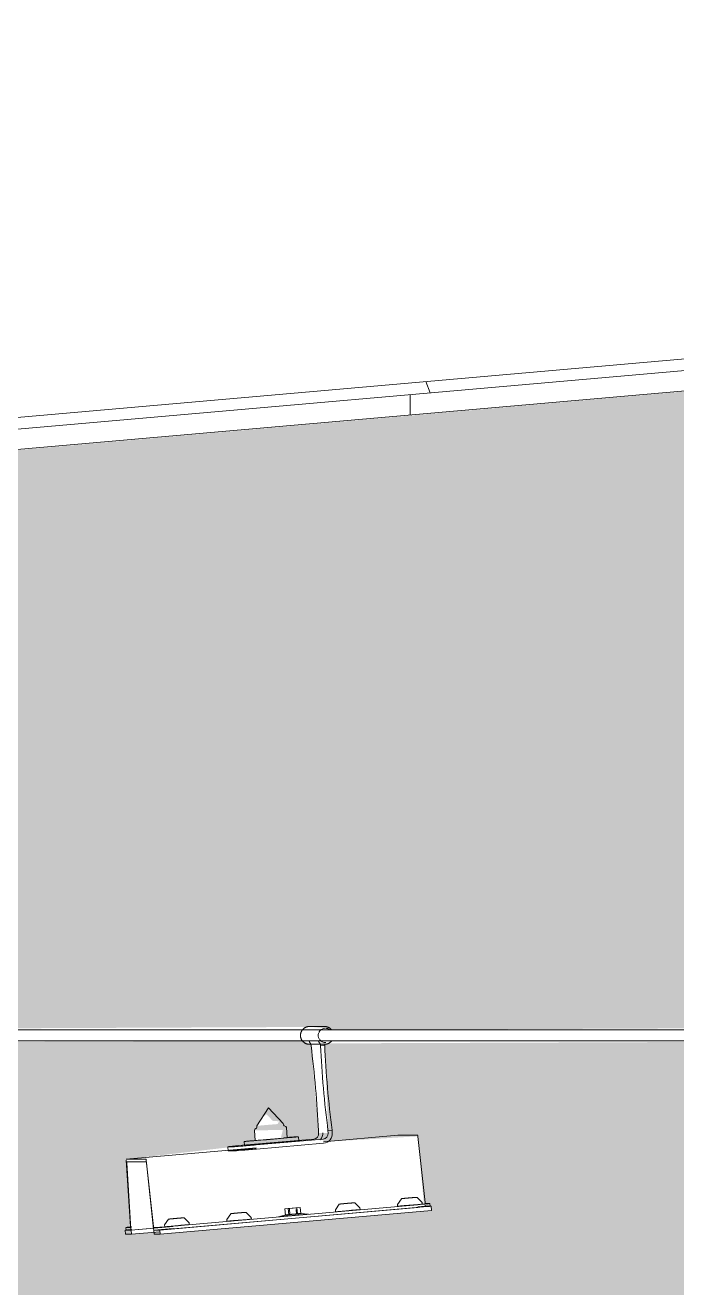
# Model space of a CAD drawing. Header units: millimetres. Extents: x 4237772 to 4686020, y -673 to 29459.
# Drawn here: x 4473885 to 4474361, y 16812 to 17734 of the extents above; entities that cross this region are included whole.
import ezdxf

# ---------------------------------------------------------------- set-up
doc = ezdxf.new("R2010")
doc.units = ezdxf.units.MM
for name, color, linetype, lineweight in [('A-ROOF', 132, 'Continuous', 5), ('A-ROOF-PATT', 132, 'Continuous', 5), ('Q-SPCQ', 91, 'Continuous', 5)]:
    doc.layers.add(name, color=color, linetype=linetype, lineweight=lineweight)

# ---------------------------------------------------------------- blocks, each defined once
blk = doc.blocks.new('Static Line_Sayfa_Metal Deck_Pan Mount - Up to 15 _ pitch - Max 2 Users-1845874-SECTION - GRIDS B1-B2')
at = {"layer": 'Q-SPCQ'}
for p, q in [((4448475.96, 17002.38), (4448464.89, 17002.38)), ((4450997.18, 16999.88), (4442911.68, 16999.88)), ((4442911.68, 16991.88), (4450997.18, 16991.88)), ((4448465.99, 16989.44), (4448464.64, 16991.39)), ((4448464.89, 16989.38), (4448475.96, 16989.38)), ((4448466.1, 16988.28), (4448465.99, 16989.44)), ((4448465.99, 16989.44), (4448472.98, 16989.44)), ((4448471.62, 16991.39), (4448472.98, 16989.44)), ((4448472.98, 16989.44), (4448473.08, 16988.28)), ((4448473.08, 16988.28), (4448476.05, 16988.54)), ((4448476.05, 16988.54), (4448475.95, 16989.7)), ((4448426.44, 16929.87), (4448435.03, 16943.08)), ((4448445.77, 16931.55), (4448435.03, 16943.08)), ((4448426.53, 16928.84), (4448426.18, 16928.1)), ((4448426.44, 16929.87), (4448426.53, 16928.84)), ((4448445.86, 16930.53), (4448445.77, 16931.55)), ((4448445.86, 16930.53), (4448446.33, 16929.85)), ((4448447.61, 16929.26), (4448446.33, 16929.85)), ((4448448.08, 16928.58), (4448447.61, 16929.26)), ((4448448.73, 16921.19), (4448448.08, 16928.58)), ((4448418.91, 16915.87), (4448468.03, 16920.19)), ((4448424.67, 16926.54), (4448425.02, 16927.29)), ((4448424.67, 16926.54), (4448425.32, 16919.15)), ((4448426.18, 16928.1), (4448425.02, 16927.29)), ((4448475.01, 16920.19), (4448425.89, 16915.87)), ((4448457.08, 16918.9), (4448456.82, 16921.89)), ((4448471.65, 16924.52), (4448471.48, 16926.51)), ((4448529.55, 16922.91), (4448475.19, 16918.13)), ((4448481.44, 16926.77), (4448478.46, 16926.51)), ((4448478.46, 16926.51), (4448478.63, 16924.52)), ((4448481.61, 16924.78), (4448481.44, 16926.77)), ((4448529.55, 16922.91), (4448544.02, 16922.91)), ((4448544.17, 16922.16), (4448549.47, 16873.84)), ((4448426.07, 16913.82), (4448331.07, 16905.47)), ((4448405.27, 16914.57), (4448405.53, 16911.58)), ((4448405.33, 16914.56), (4448409.69, 16914.56)), ((4448405.59, 16911.58), (4448409.95, 16911.58)), ((4448417.22, 16918.44), (4448417.48, 16915.45)), ((4448426.1, 16913.49), (4448419.17, 16912.88)), ((4448426.15, 16912.88), (4448475.27, 16917.2)), ((4448331.05, 16904.73), (4448334.17, 16856.41)), ((4448345.54, 16905.47), (4448331.07, 16905.47)), ((4448334.48, 16854.42), (4448331.36, 16902.73)), ((4448331.38, 16903.48), (4448345.58, 16903.48)), ((4448350.99, 16856.41), (4448345.69, 16904.73)), ((4448345.73, 16902.73), (4448351.03, 16854.42)), ((4448547.28, 16872.63), (4448547.17, 16873.95)), ((4448549.62, 16873.1), (4448552.91, 16873.1)), ((4448553.12, 16871.1), (4448552.94, 16873.09)), ((4448553.95, 16871.1), (4448355.47, 16853.67)), ((4448554.21, 16868.12), (4448355.73, 16850.68)), ((4448543.85, 16872.22), (4448365.22, 16856.54)), ((4448544.03, 16870.23), (4448365.4, 16854.54)), ((4448447.69, 16864.78), (4448442.28, 16863.43)), ((4448449.4, 16869.53), (4448446.94, 16869.28)), ((4448446.94, 16869.28), (4448450.24, 16869.53)), ((4448446.94, 16869.28), (4448447.34, 16864.68)), ((4448450.71, 16864.12), (4448447.41, 16863.87)), ((4448447.41, 16863.87), (4448449.87, 16864.12)), ((4448454.98, 16870.02), (4448449.4, 16869.53)), ((4448449.4, 16869.53), (4448449.8, 16864.96)), ((4448449.87, 16864.12), (4448455.45, 16864.61)), ((4448450.24, 16869.53), (4448455.82, 16870.02)), ((4448450.24, 16869.53), (4448450.64, 16864.96)), ((4448456.29, 16864.61), (4448450.71, 16864.12)), ((4448458.17, 16870.27), (4448454.98, 16870.02)), ((4448455.1, 16868.62), (4448455.37, 16865.48)), ((4448455.45, 16864.61), (4448458.64, 16864.86)), ((4448455.82, 16870.02), (4448458.17, 16870.27)), ((4448455.82, 16870.02), (4448456.22, 16865.48)), ((4448458.64, 16864.86), (4448456.29, 16864.61)), ((4448458.56, 16865.73), (4448458.17, 16870.27)), ((4448464.18, 16865.34), (4448458.47, 16865.74)), ((4448483.85, 16868.4), (4448483.96, 16867.09)), ((4448501.89, 16868.65), (4448501.78, 16869.96)), ((4448529.24, 16872.38), (4448529.35, 16871.07)), ((4448544, 16870.61), (4448549.59, 16871.1)), ((4448549.59, 16871.1), (4448553.95, 16871.1)), ((4448553.08, 16871.1), (4448549.66, 16871.1)), ((4448553.95, 16871.1), (4448554.21, 16868.12)), ((4448330.83, 16855.67), (4448331, 16853.68)), ((4448334.15, 16855.67), (4448330.86, 16855.67)), ((4448334.46, 16853.67), (4448365.24, 16856.38)), ((4448334.53, 16853.67), (4448365.24, 16856.37)), ((4448351.11, 16853.67), (4448365.36, 16854.92)), ((4448354.43, 16855.67), (4448351.14, 16855.67)), ((4448359.06, 16857.44), (4448359.18, 16856.13)), ((4448377.11, 16857.69), (4448377, 16859)), ((4448404.45, 16861.42), (4448404.57, 16860.11)), ((4448422.5, 16861.68), (4448422.39, 16862.99)), ((4448334.5, 16854.05), (4448330.17, 16853.67)), ((4448334.53, 16853.67), (4448330.17, 16853.67)), ((4448330.17, 16853.67), (4448330.43, 16850.68)), ((4448334.76, 16851.06), (4448330.43, 16850.68)), ((4448330.43, 16850.68), (4448334.79, 16850.68)), ((4448331.04, 16853.67), (4448334.46, 16853.67)), ((4448334.79, 16850.68), (4448334.53, 16853.67)), ((4448355.58, 16852.51), (4448334.79, 16850.68)), ((4448351.11, 16853.67), (4448351.37, 16850.68)), ((4448355.47, 16853.67), (4448351.11, 16853.67)), ((4448351.18, 16853.67), (4448354.6, 16853.67)), ((4448355.7, 16851.06), (4448351.37, 16850.68)), ((4448351.37, 16850.68), (4448355.73, 16850.68)), ((4448355.73, 16850.68), (4448355.47, 16853.67))]:
    blk.add_line(p, q, dxfattribs=at)
at = {"layer": 'Q-SPCQ', "flags": 128}
for points in [[(4448464.32, 17002.35), (4448464.06, 17002.32), (4448463.8, 17002.29), (4448463.54, 17002.24), (4448463.29, 17002.18), (4448463.04, 17002.11), (4448462.79, 17002.03), (4448462.54, 17001.94), (4448462.3, 17001.84), (4448462.06, 17001.73), (4448461.83, 17001.61), (4448461.6, 17001.49), (4448461.38, 17001.35), (4448461.16, 17001.21), (4448460.95, 17001.05), (4448460.74, 17000.89), (4448460.55, 17000.72), (4448460.36, 17000.54), (4448460.17, 17000.36), (4448460, 17000.17), (4448459.83, 16999.97), (4448459.67, 16999.76), (4448459.52, 16999.55), (4448459.38, 16999.34), (4448459.24, 16999.11), (4448459.12, 16998.89), (4448459, 16998.65), (4448458.9, 16998.42), (4448458.8, 16998.18), (4448458.71, 16997.93), (4448458.63, 16997.69), (4448458.57, 16997.44), (4448458.51, 16997.18), (4448458.46, 16996.93), (4448458.43, 16996.67), (4448458.4, 16996.42), (4448458.38, 16996.16), (4448458.38, 16995.9), (4448458.38, 16995.64), (4448458.4, 16995.38), (4448458.42, 16995.13), (4448458.46, 16994.87), (4448458.5, 16994.62), (4448458.56, 16994.36), (4448458.62, 16994.11), (4448458.7, 16993.87), (4448458.78, 16993.62), (4448458.88, 16993.38), (4448458.98, 16993.14), (4448459.1, 16992.91), (4448459.22, 16992.68), (4448459.35, 16992.46), (4448459.49, 16992.24), (4448459.64, 16992.03), (4448459.8, 16991.82), (4448459.97, 16991.62), (4448460.14, 16991.43), (4448460.32, 16991.24), (4448460.51, 16991.07), (4448460.71, 16990.89), (4448460.91, 16990.73), (4448461.12, 16990.58), (4448461.34, 16990.43), (4448461.56, 16990.29), (4448461.79, 16990.16), (4448462.02, 16990.04), (4448462.26, 16989.93), (4448462.5, 16989.83), (4448462.74, 16989.74), (4448462.99, 16989.66), (4448463.24, 16989.59), (4448463.5, 16989.53), (4448463.75, 16989.48), (4448464.01, 16989.44), (4448464.27, 16989.41), (4448464.54, 16989.39), (4448464.8, 16989.38), (4448464.89, 16989.38)], [(4448464.63, 17002.37), (4448464.37, 17002.36), (4448464.32, 17002.35)], [(4448481.05, 16999.93), (4448480.88, 17000.13), (4448480.71, 17000.33), (4448480.53, 17000.51), (4448480.34, 17000.69), (4448480.14, 17000.86), (4448479.94, 17001.02), (4448479.73, 17001.18), (4448479.51, 17001.33), (4448479.29, 17001.46), (4448479.06, 17001.59), (4448478.83, 17001.71), (4448478.59, 17001.82), (4448478.35, 17001.92), (4448478.11, 17002.01), (4448477.86, 17002.1), (4448477.61, 17002.17), (4448477.35, 17002.23), (4448477.09, 17002.28), (4448476.84, 17002.32), (4448476.58, 17002.35), (4448476.31, 17002.37), (4448476.05, 17002.38), (4448475.96, 17002.38)], [(4448475.96, 16989.38), (4448476.22, 16989.38), (4448476.48, 16989.4), (4448476.53, 16989.4)], [(4448476.53, 16989.4), (4448476.79, 16989.43), (4448477.05, 16989.47), (4448477.31, 16989.52), (4448477.56, 16989.58), (4448477.81, 16989.65), (4448478.06, 16989.73), (4448478.31, 16989.82), (4448478.55, 16989.92), (4448478.79, 16990.02), (4448479.02, 16990.14), (4448479.25, 16990.27), (4448479.47, 16990.41), (4448479.69, 16990.55), (4448479.9, 16990.7), (4448480.1, 16990.87), (4448480.3, 16991.04), (4448480.49, 16991.21), (4448480.68, 16991.4), (4448480.85, 16991.59), (4448481.02, 16991.79), (4448481.18, 16991.99)], [(4448483.85, 16868.4), (4448486.75, 16872.6), (4448487.13, 16872.69), (4448487.27, 16872.71), (4448487.37, 16872.73), (4448487.44, 16872.74), (4448487.51, 16872.74), (4448487.58, 16872.75), (4448487.65, 16872.76), (4448487.73, 16872.77), (4448487.81, 16872.78), (4448487.9, 16872.79), (4448487.99, 16872.8), (4448488.09, 16872.81), (4448488.2, 16872.82), (4448488.31, 16872.83), (4448488.43, 16872.84), (4448488.56, 16872.85), (4448488.69, 16872.87), (4448488.82, 16872.88), (4448488.97, 16872.89), (4448489.11, 16872.91), (4448489.27, 16872.92), (4448489.43, 16872.94), (4448489.59, 16872.95), (4448489.75, 16872.97), (4448489.93, 16872.98), (4448490.1, 16873), (4448490.28, 16873.01), (4448490.46, 16873.03), (4448490.65, 16873.05), (4448490.84, 16873.06), (4448491.03, 16873.08), (4448491.22, 16873.1), (4448491.41, 16873.12), (4448491.61, 16873.13), (4448491.81, 16873.15), (4448492.01, 16873.17), (4448492.21, 16873.19), (4448492.41, 16873.2), (4448492.61, 16873.22), (4448492.81, 16873.24), (4448493.01, 16873.25), (4448493.2, 16873.27), (4448493.4, 16873.29), (4448493.6, 16873.31), (4448493.79, 16873.32), (4448493.98, 16873.34), (4448494.17, 16873.35), (4448494.36, 16873.37), (4448494.54, 16873.39), (4448494.73, 16873.4), (4448494.9, 16873.42), (4448495.08, 16873.43), (4448495.25, 16873.44), (4448495.41, 16873.46), (4448495.57, 16873.47), (4448495.73, 16873.48), (4448495.88, 16873.5), (4448496.02, 16873.51), (4448496.16, 16873.52), (4448496.3, 16873.53), (4448496.43, 16873.54), (4448496.55, 16873.55), (4448496.66, 16873.56), (4448496.77, 16873.56), (4448496.88, 16873.57), (4448496.98, 16873.58), (4448497.07, 16873.59), (4448497.15, 16873.59), (4448497.23, 16873.6), (4448497.31, 16873.6), (4448497.38, 16873.61), (4448497.45, 16873.61), (4448497.52, 16873.61), (4448497.6, 16873.62), (4448497.71, 16873.62), (4448497.77, 16873.62)], [(4448501.78, 16869.96), (4448498.19, 16873.6), (4448497.8, 16873.62), (4448497.77, 16873.62)], [(4448529.24, 16872.38), (4448532.15, 16876.59), (4448532.52, 16876.68), (4448532.67, 16876.7), (4448532.76, 16876.71), (4448532.83, 16876.72), (4448532.9, 16876.73), (4448532.97, 16876.74), (4448533.04, 16876.75), (4448533.12, 16876.76), (4448533.2, 16876.76), (4448533.29, 16876.77), (4448533.38, 16876.78), (4448533.48, 16876.79), (4448533.59, 16876.8), (4448533.7, 16876.82), (4448533.82, 16876.83), (4448533.95, 16876.84), (4448534.08, 16876.85), (4448534.22, 16876.87), (4448534.36, 16876.88), (4448534.51, 16876.89), (4448534.66, 16876.91), (4448534.82, 16876.92), (4448534.98, 16876.94), (4448535.15, 16876.95), (4448535.32, 16876.97), (4448535.49, 16876.98), (4448535.67, 16877), (4448535.85, 16877.02), (4448536.04, 16877.03), (4448536.23, 16877.05), (4448536.42, 16877.07), (4448536.61, 16877.08), (4448536.81, 16877.1), (4448537, 16877.12), (4448537.2, 16877.14), (4448537.4, 16877.15), (4448537.6, 16877.17), (4448537.8, 16877.19), (4448538, 16877.21), (4448538.2, 16877.22), (4448538.4, 16877.24), (4448538.6, 16877.26), (4448538.79, 16877.28), (4448538.99, 16877.29), (4448539.18, 16877.31), (4448539.38, 16877.32), (4448539.57, 16877.34), (4448539.75, 16877.36), (4448539.94, 16877.37), (4448540.12, 16877.39), (4448540.29, 16877.4), (4448540.47, 16877.42), (4448540.64, 16877.43), (4448540.8, 16877.44), (4448540.96, 16877.46), (4448541.12, 16877.47), (4448541.27, 16877.48), (4448541.41, 16877.49), (4448541.55, 16877.5), (4448541.69, 16877.51), (4448541.82, 16877.52), (4448541.94, 16877.53), (4448542.06, 16877.54), (4448542.17, 16877.55), (4448542.27, 16877.56), (4448542.37, 16877.57), (4448542.46, 16877.57), (4448542.55, 16877.58), (4448542.63, 16877.58), (4448542.7, 16877.59), (4448542.77, 16877.59), (4448542.84, 16877.6), (4448542.91, 16877.6), (4448542.99, 16877.6), (4448543.1, 16877.61), (4448543.16, 16877.61)], [(4448547.17, 16873.95), (4448543.58, 16877.59), (4448543.19, 16877.61), (4448543.16, 16877.61)], [(4448404.45, 16861.42), (4448407.36, 16865.63), (4448407.74, 16865.72), (4448407.88, 16865.74), (4448407.97, 16865.75), (4448408.05, 16865.76), (4448408.12, 16865.77), (4448408.19, 16865.78), (4448408.26, 16865.79), (4448408.34, 16865.8), (4448408.42, 16865.81), (4448408.51, 16865.82), (4448408.6, 16865.82), (4448408.7, 16865.83), (4448408.81, 16865.85), (4448408.92, 16865.86), (4448409.04, 16865.87), (4448409.17, 16865.88), (4448409.3, 16865.89), (4448409.43, 16865.91), (4448409.58, 16865.92), (4448409.72, 16865.93), (4448409.88, 16865.95), (4448410.03, 16865.96), (4448410.2, 16865.98), (4448410.36, 16865.99), (4448410.53, 16866.01), (4448410.71, 16866.02), (4448410.89, 16866.04), (4448411.07, 16866.06), (4448411.26, 16866.07), (4448411.44, 16866.09), (4448411.63, 16866.11), (4448411.83, 16866.13), (4448412.02, 16866.14), (4448412.22, 16866.16), (4448412.42, 16866.18), (4448412.62, 16866.2), (4448412.82, 16866.21), (4448413.02, 16866.23), (4448413.22, 16866.25), (4448413.42, 16866.27), (4448413.61, 16866.28), (4448413.81, 16866.3), (4448414.01, 16866.32), (4448414.21, 16866.33), (4448414.4, 16866.35), (4448414.59, 16866.37), (4448414.78, 16866.38), (4448414.97, 16866.4), (4448415.15, 16866.41), (4448415.33, 16866.43), (4448415.51, 16866.44), (4448415.68, 16866.46), (4448415.85, 16866.47), (4448416.02, 16866.48), (4448416.18, 16866.5), (4448416.34, 16866.51), (4448416.49, 16866.52), (4448416.63, 16866.53), (4448416.77, 16866.55), (4448416.91, 16866.56), (4448417.03, 16866.57), (4448417.16, 16866.58), (4448417.27, 16866.58), (4448417.38, 16866.59), (4448417.49, 16866.6), (4448417.59, 16866.61), (4448417.68, 16866.61), (4448417.76, 16866.62), (4448417.84, 16866.62), (4448417.92, 16866.63), (4448417.99, 16866.63), (4448418.06, 16866.64), (4448418.13, 16866.64), (4448418.21, 16866.64), (4448418.32, 16866.65), (4448418.38, 16866.65)], [(4448422.39, 16862.99), (4448418.79, 16866.63), (4448418.41, 16866.65), (4448418.38, 16866.65)], [(4448359.06, 16857.44), (4448361.97, 16861.64), (4448362.35, 16861.73), (4448362.49, 16861.76), (4448362.58, 16861.77), (4448362.66, 16861.78), (4448362.73, 16861.79), (4448362.79, 16861.79), (4448362.87, 16861.8), (4448362.94, 16861.81), (4448363.03, 16861.82), (4448363.12, 16861.83), (4448363.21, 16861.84), (4448363.31, 16861.85), (4448363.42, 16861.86), (4448363.53, 16861.87), (4448363.65, 16861.88), (4448363.77, 16861.89), (4448363.9, 16861.91), (4448364.04, 16861.92), (4448364.18, 16861.93), (4448364.33, 16861.95), (4448364.48, 16861.96), (4448364.64, 16861.98), (4448364.8, 16861.99), (4448364.97, 16862.01), (4448365.14, 16862.02), (4448365.32, 16862.04), (4448365.5, 16862.05), (4448365.68, 16862.07), (4448365.86, 16862.09), (4448366.05, 16862.1), (4448366.24, 16862.12), (4448366.44, 16862.14), (4448366.63, 16862.16), (4448366.83, 16862.17), (4448367.03, 16862.19), (4448367.22, 16862.21), (4448367.42, 16862.23), (4448367.62, 16862.24), (4448367.82, 16862.26), (4448368.02, 16862.28), (4448368.22, 16862.3), (4448368.42, 16862.31), (4448368.62, 16862.33), (4448368.81, 16862.35), (4448369.01, 16862.36), (4448369.2, 16862.38), (4448369.39, 16862.4), (4448369.58, 16862.41), (4448369.76, 16862.43), (4448369.94, 16862.44), (4448370.12, 16862.46), (4448370.29, 16862.47), (4448370.46, 16862.48), (4448370.63, 16862.5), (4448370.79, 16862.51), (4448370.94, 16862.52), (4448371.09, 16862.54), (4448371.24, 16862.55), (4448371.38, 16862.56), (4448371.51, 16862.57), (4448371.64, 16862.58), (4448371.77, 16862.59), (4448371.88, 16862.6), (4448371.99, 16862.61), (4448372.1, 16862.61), (4448372.19, 16862.62), (4448372.29, 16862.63), (4448372.37, 16862.63), (4448372.45, 16862.64), (4448372.53, 16862.64), (4448372.6, 16862.65), (4448372.67, 16862.65), (4448372.74, 16862.65), (4448372.82, 16862.66), (4448372.93, 16862.66), (4448372.98, 16862.66)], [(4448377, 16859), (4448373.4, 16862.64), (4448373.02, 16862.66), (4448372.98, 16862.66)]]:
    blk.add_lwpolyline(points, dxfattribs=at)
at = {"layer": 'Q-SPCQ'}
for centre, major_axis, ratio, start_param, end_param in [((4448476.53, 16995.88), (0, 5.22), 0.996185, 1.238237, 2.089186), ((4448476.53, 16995.88), (0, 5.22), 0.996185, 0.087266, 1.134464), ((4448476.53, 16995.88), (0, 5.22), 0.996185, 2.181662, 3.228859), ((4448476.53, 16995.88), (0, 5.22), 0.996185, 5.653302, 6.283185), ((4448463.31, 16957.39), (-6.12, 69.73), 0.086937, 4.245971, 5.163537), ((4448481.25, 16957.39), (-6.12, 69.73), 0.086937, 1.104378, 2.021944), ((4448484.22, 16957.66), (-6.12, 69.73), 0.086937, 1.104378, 2.021944), ((4448437.02, 16920.17), (19.8, 1.73), 0.007606, 2.238558, 3.228642), ((4448437.02, 16920.17), (19.8, 1.73), 0.007606, 3.228642, 6.370235), ((4448437.02, 16920.17), (11.71, 1.02), 0.007606, 3.228642, 6.370235), ((4448437.02, 16920.17), (19.8, 1.73), 0.007606, 0.08705, 1.087751), ((4448437.02, 16920.17), (11.71, 1.02), 0.007606, 0.08705, 0.620852), ((4448467.68, 16924.17), (0, 4), 0.996185, 3.228859, 4.799655), ((4448467.68, 16924.17), (0, 7), 0.996185, 4.014257, 4.799655), ((4448474.66, 16924.17), (0, 4), 0.996185, 3.228859, 4.799655), ((4448474.66, 16924.17), (0, 7), 0.996185, 3.228859, 4.799655), ((4448544.1, 16921.91), (-0.087, 0.996), 0.086937, 4.956913, 6.055777), ((4448420.22, 16915.87), (14.94, 1.3), 0.007606, 1.657846, 3.228642), ((4448420.48, 16912.88), (14.94, 1.3), 0.007606, 1.657846, 3.228642), ((4448424.58, 16915.87), (14.94, 1.3), 0.007606, 3.228642, 4.799439), ((4448424.84, 16912.88), (14.94, 1.3), 0.007606, 3.228642, 4.799439), ((4448437.28, 16917.18), (19.8, 1.73), 0.007606, 0.08705, 3.228642), ((4448437.28, 16917.18), (19.8, 1.73), 0.007606, 3.228642, 6.370235), ((4448331.47, 16902.49), (-0.087, 0.996), 0.086937, 0.212138, 1.311002), ((4448345.63, 16904.48), (-0.087, 0.996), 0.086937, 4.956913, 6.27555), ((4448345.66, 16902.49), (-0.087, 0.996), 0.086937, 4.956913, 6.27555), ((4448542.98, 16872.22), (9.96, 0.87), 0.007606, 4.799439, 6.370235), ((4448549.53, 16874.09), (-0.087, 0.996), 0.086937, 1.815321, 2.914185), ((4448453.23, 16864.38), (10.96, 0.96), 0.007606, 0.08705, 3.228642), ((4448453.23, 16864.38), (10.96, 0.96), 0.007606, 3.228642, 4.27584), ((4448453.23, 16864.38), (10.96, 0.96), 0.007606, 5.323037, 6.370235), ((4448492.93, 16867.87), (8.97, 0.78), 0.007606, 0.08705, 3.228642), ((4448492.93, 16867.87), (8.97, 0.78), 0.007606, 3.228642, 6.370235), ((4448538.32, 16871.85), (8.97, 0.78), 0.007606, 0.08705, 3.228642), ((4448538.32, 16871.85), (8.97, 0.78), 0.007606, 3.228642, 6.370235), ((4448549.57, 16872.1), (-0.087, 0.996), 0.086937, 1.815321, 3.133958), ((4448543.16, 16870.23), (9.96, 0.87), 0.007606, 5.584837, 6.370235), ((4448340.79, 16856.54), (9.96, 0.87), 0.007606, 2.181445, 3.228642), ((4448334.07, 16856.66), (-0.087, 0.996), 0.086937, 3.141593, 4.452595), ((4448334.37, 16854.67), (-0.087, 0.996), 0.086937, 3.141593, 4.452595), ((4448351.05, 16856.66), (-0.087, 0.996), 0.086937, 1.815321, 3.133958), ((4448351.09, 16854.67), (-0.087, 0.996), 0.086937, 1.815321, 3.133958), ((4448364.35, 16856.54), (9.96, 0.87), 0.007606, 3.228642, 4.799439), ((4448368.14, 16856.91), (8.97, 0.78), 0.007606, 0.08705, 3.228642), ((4448368.14, 16856.91), (8.97, 0.78), 0.007606, 3.228642, 6.370235), ((4448413.53, 16860.89), (8.97, 0.78), 0.007606, 0.08705, 3.228642), ((4448413.53, 16860.89), (8.97, 0.78), 0.007606, 3.228642, 6.370235), ((4448340.96, 16854.54), (9.96, 0.87), 0.007606, 2.181445, 3.228642), ((4448364.52, 16854.54), (9.96, 0.87), 0.007606, 3.228642, 4.01404)]:
    blk.add_ellipse(centre, major_axis=major_axis, ratio=ratio, start_param=start_param, end_param=end_param, dxfattribs=at)
for points in [[(4448447.34, 16864.68), (4448447.88, 16864.8), (4448448.98, 16864.98), (4448450.08, 16864.99), (4448450.64, 16864.96)], [(4448449.8, 16864.96), (4448449.38, 16864.99), (4448448.55, 16864.98), (4448447.74, 16864.8), (4448447.34, 16864.68)], [(4448455.37, 16865.48), (4448454.44, 16865.47), (4448452.57, 16865.38), (4448450.72, 16865.13), (4448449.8, 16864.96)], [(4448450.64, 16864.96), (4448451.56, 16865.13), (4448453.41, 16865.38), (4448455.28, 16865.47), (4448456.22, 16865.48)], [(4448458.56, 16865.73), (4448458.03, 16865.77), (4448456.95, 16865.76), (4448455.9, 16865.6), (4448455.37, 16865.48)], [(4448456.22, 16865.48), (4448456.6, 16865.6), (4448457.38, 16865.76), (4448458.17, 16865.77), (4448458.56, 16865.73)]]:
    blk.add_open_spline(points, degree=3, dxfattribs=at)
blk = doc.blocks.new('Roof Gutters3 - Roof Gutters-1885272-SECTION - GRIDS B1-B2')
at = {"layer": 'A-ROOF-PATT'}
h = blk.add_hatch(dxfattribs=at)
h.set_pattern_fill('FP_200', color=256, style=0, pattern_type=2)
h.set_pattern_definition([(290.827, (4441593.9, 16948.42), (330.45, 29.022), [])])
h.paths.add_polyline_path([(4431742.06, 15988.72), (4442374.26, 16923.17), (4442373.49, 16930.91), (4431738.95, 15996.9)])
h.paths.add_polyline_path([(4442392.97, 16924.17), (4442393.17, 16926.42), (4442392.74, 16925.14)])
h.paths.add_polyline_path([(4442397.76, 16924.59), (4442909.58, 16969.54), (4442907.33, 16977.79), (4442419.91, 16934.98), (4442420.62, 16926.86), (4442404.31, 16926.42), (4442402.49, 16933.45), (4442397.06, 16932.61), (4442397.6, 16926.42)])
h.paths.add_polyline_path([(4442918.48, 16970.33), (4443164.03, 16991.89), (4443067.86, 16991.89), (4442917.94, 16978.73), (4442918.25, 16973.25)])
h.paths.add_polyline_path([(4443254.77, 16999.86), (4451515.27, 17725.37), (4451512.87, 17733.6), (4443158.6, 16999.86), (4443190.61, 16999.86)])
h = blk.add_hatch(dxfattribs=at)
h.set_pattern_fill('FP_198', color=256, style=0, pattern_type=2)
h.set_pattern_definition([(90, (4440994.5, 16803.9), (-331.713, 2e-05), [])])
h.paths.add_polyline_path([(4431714.36, 15971.3), (4442287.24, 16899.9), (4442289.95, 16910.06), (4442350.71, 16915.39), (4442350.43, 16918.64), (4442374.48, 16920.66), (4442373.49, 16922.46), (4431741.35, 15990.58), (4431738.95, 15991.02), (4431712.9, 15988.04)])
h.paths.add_polyline_path([(4442339.74, 16904.51), (4442434.85, 16912.86), (4442431.77, 16915.27), (4442340.47, 16907.25)])
h.paths.add_polyline_path([(4442361.1, 16916.3), (4442412.94, 16923.17), (4442360.9, 16918.64)])
h.paths.add_polyline_path([(4442484.31, 16917.2), (4442910.97, 16954.68), (4442909.22, 16969.51), (4442403.44, 16923.17), (4442481.77, 16922.67), (4442483.24, 16919.5)])
h.paths.add_polyline_path([(4442919.67, 16955.44), (4443334.71, 16991.89), (4443164.03, 16991.89), (4442918.48, 16970.33), (4442919.48, 16957.39)])
h.paths.add_polyline_path([(4443425.45, 16999.86), (4451180.29, 17680.95), (4451188.6, 17684.7), (4451486.16, 17710.83), (4451651.15, 17710.87), (4451500.66, 17724.08), (4443254.77, 16999.86), (4443410.53, 17002.03), (4443411, 17002.35), (4443422.75, 17001.08), (4443425.35, 16999.86)])
at = {"layer": 'A-ROOF'}
for p, q in [((4443158.52, 16999.86), (4451512.87, 17733.6)), ((4443254.66, 16999.85), (4451515.27, 17725.37))]:
    blk.add_line(p, q, dxfattribs=at)

msp = doc.modelspace()

# ---------------------------------------------------------------- hatches: boundary and pattern name
at = {"layer": 'A-ROOF-PATT'}
h = msp.add_hatch(dxfattribs=at)
h.set_pattern_fill('FP_183', color=256, style=0, pattern_type=2)
h.set_pattern_definition([(5.019, (59903.924, -378081.246), (-29.0603916845, -0.0003814649), [])])
h.paths.add_polyline_path([(4477079.2, 16918.64), (4477084.44, 16918.64), (4477084.87, 16916.32), (4477115.37, 16921.32), (4477114.35, 16921.41), (4477079.63, 16918.68)])
h.paths.add_polyline_path([(4464338.94, 15733.24), (4477195.52, 16864.57), (4477195.19, 16867.26), (4477183.33, 16868.2), (4477177.84, 16870.19), (4477175.93, 16875.11), (4477155.31, 16915.27), (4477064.01, 16907.25), (4477047.92, 16852.55), (4476983.02, 16848.85), (4476982.75, 16850.06), (4476957.7, 16848.85), (4476957.44, 16854.85), (4476999.89, 16859.1), (4477013.49, 16910.06), (4477074.25, 16915.39), (4477073.96, 16918.64), (4477098, 16920.86), (4477098.11, 16932.14), (4477120.5, 16933.66), (4477121.51, 16922.82), (4477136.52, 16922.67), (4477136.91, 16920.89), (4477157.13, 16922.67), (4477205.3, 16922.67), (4477228.3, 16878.1), (4477228.66, 16878.1), (4477225.92, 16936), (4477227.75, 16935.09), (4477229.71, 16932.44), (4477229.28, 16928.39), (4477234.99, 16878.1), (4477270.46, 16876.44), (4477270.32, 16872.08), (4477234.54, 16868.2), (4477234.99, 16865.82), (4486516.72, 17680.98), (4486463.48, 17680.99), (4476807.83, 17680.95), (4469065.64, 16999.86), (4469543.41, 17002.03), (4469543.88, 17002.35), (4469555.63, 17001.08), (4469560.6, 16999.86), (4470048.75, 17002.03), (4470049.21, 17002.35), (4470060.96, 17001.08), (4470065.68, 16999.86), (4470554.08, 17002.03), (4470554.54, 17002.35), (4470566.3, 17001.08), (4470571.01, 16999.86), (4471059.41, 17002.03), (4471059.88, 17002.35), (4471071.63, 17001.08), (4471076.34, 16999.86), (4471564.75, 17002.03), (4471565.21, 17002.35), (4471576.96, 17001.08), (4471581.67, 16999.86), (4472070.08, 17002.03), (4472070.54, 17002.35), (4472082.3, 17001.08), (4472087.01, 16999.86), (4472575.41, 17002.03), (4472575.87, 17002.35), (4472587.63, 17001.08), (4472592.34, 16999.86), (4473080.74, 17002.03), (4473081.21, 17002.35), (4473092.96, 17001.08), (4473097.67, 16999.86), (4473586.08, 17002.03), (4473586.54, 17002.35), (4473598.29, 17001.08), (4473603.01, 16999.86), (4474091.41, 17002.03), (4474091.87, 17002.35), (4474103.63, 17001.08), (4474108.34, 16999.86), (4474596.74, 17002.03), (4474597.21, 17002.35), (4474608.96, 17001.08), (4474613.67, 16999.86), (4475102.07, 17002.03), (4475102.54, 17002.35), (4475114.29, 17001.08), (4475119, 16999.86), (4475607.41, 17002.03), (4475607.87, 17002.35), (4475619.63, 17001.08), (4475624.34, 16999.86), (4476112.74, 17002.03), (4476113.2, 17002.35), (4476124.96, 17001.08), (4476129.67, 16999.86), (4476618.07, 17002.03), (4476622.44, 17002.35), (4476630.29, 17001.08), (4476635.2, 16996.57), (4476633.44, 16992.25), (4476627.29, 16987.69), (4476629.35, 16988.46), (4476630.28, 16988.28), (4476632.85, 16924.52), (4476625.86, 16924.52), (4476620.21, 16989.4), (4476616.94, 16990.68), (4476613.8, 16991.89), (4476124.02, 16990.05), (4476121.86, 16989.4), (4476124.02, 16988.46), (4476124.95, 16988.28), (4476127.51, 16924.52), (4476120.53, 16924.52), (4476114.87, 16989.4), (4476111.61, 16990.68), (4476108.46, 16991.89), (4475618.68, 16990.05), (4475616.52, 16989.4), (4475618.68, 16988.46), (4475619.61, 16988.28), (4475622.18, 16924.52), (4475615.1, 16926.18), (4475609.54, 16989.4), (4475606.27, 16990.68), (4475603.13, 16991.89), (4475113.35, 16990.05), (4475111.19, 16989.4), (4475113.35, 16988.46), (4475114.28, 16988.28), (4475116.85, 16924.52), (4475109.87, 16924.52), (4475104.21, 16989.4), (4475100.94, 16990.68), (4475097.8, 16991.89), (4474608.02, 16990.05), (4474605.86, 16989.4), (4474608.02, 16988.46), (4474608.95, 16988.28), (4474611.51, 16924.52), (4474604.53, 16924.52), (4474598.87, 16989.4), (4474595.61, 16990.68), (4474592.47, 16991.89), (4474102.68, 16990.05), (4474100.53, 16989.4), (4474102.68, 16988.46), (4474103.62, 16988.28), (4474106.18, 16924.52), (4474099.2, 16924.52), (4474093.54, 16989.4), (4474090.28, 16990.68), (4474087.13, 16991.89), (4473597.35, 16990.05), (4473595.19, 16989.4), (4473597.35, 16988.46), (4473598.28, 16988.28), (4473600.85, 16924.52), (4473593.87, 16924.52), (4473588.21, 16989.4), (4473584.94, 16990.68), (4473581.8, 16991.89), (4473092.02, 16990.05), (4473089.91, 16988.54), (4473092.02, 16988.46), (4473092.95, 16988.28), (4473095.52, 16924.52), (4473088.53, 16924.52), (4473082.88, 16989.4), (4473079.61, 16990.68), (4473076.47, 16991.89), (4472586.69, 16990.05), (4472584.58, 16988.54), (4472586.69, 16988.46), (4472587.62, 16988.28), (4472590.18, 16924.52), (4472583.2, 16924.52), (4472577.54, 16989.4), (4472574.28, 16990.68), (4472571.13, 16991.89), (4472081.35, 16990.05), (4472079.24, 16988.54), (4472081.35, 16988.46), (4472082.29, 16988.28), (4472084.85, 16924.52), (4472077.87, 16924.52), (4472072.21, 16989.4), (4472068.94, 16990.68), (4472065.8, 16991.89), (4471576.02, 16990.05), (4471573.91, 16988.54), (4471576.02, 16988.46), (4471576.95, 16988.28), (4471579.52, 16924.52), (4471572.54, 16924.52), (4471566.88, 16989.4), (4471563.61, 16990.68), (4471560.47, 16991.89), (4471070.69, 16990.05), (4471068.58, 16988.54), (4471070.69, 16988.46), (4471071.62, 16988.28), (4471074.18, 16924.52), (4471067.2, 16924.52), (4471061.54, 16989.4), (4471058.28, 16990.68), (4471055.14, 16991.89), (4470565.35, 16990.05), (4470563.2, 16989.4), (4470565.35, 16988.46), (4470566.29, 16988.28), (4470568.85, 16924.52), (4470561.87, 16924.52), (4470556.21, 16989.4), (4470552.95, 16990.68), (4470549.8, 16991.89), (4470060.02, 16990.05), (4470057.86, 16989.4), (4470060.02, 16988.46), (4470060.95, 16988.28), (4470063.52, 16924.52), (4470056.48, 16925.41), (4470050.88, 16989.4), (4470047.61, 16990.68), (4470044.47, 16991.89), (4469554.69, 16990.05), (4469552.53, 16989.4), (4469554.69, 16988.46), (4469555.62, 16988.28), (4469558.19, 16924.52), (4469551.2, 16924.52), (4469545.55, 16989.4), (4469542.28, 16990.68), (4469539.14, 16991.89), (4469049.36, 16990.05), (4469047.25, 16988.54), (4469049.36, 16988.46), (4469050.29, 16988.28), (4469052.85, 16924.52), (4469045.87, 16924.52), (4469040.21, 16989.4), (4469036.95, 16990.68), (4469033.81, 16991.89), (4468948.43, 16990.68), (4468547.22, 16955.44), (4468548.54, 16926.62), (4468547.32, 16926.77), (4468547.52, 16924.52), (4468540.54, 16924.52), (4468538.3, 16954.66), (4468111.85, 16917.2), (4468131.75, 16878.1), (4468174.5, 16876.1), (4468174.33, 16872.08), (4468107.34, 16868.2), (4468107.08, 16869.41), (4468082.02, 16868.2), (4468079.94, 16875.11), (4468062.4, 16912.86), (4467967.29, 16904.51), (4467951.93, 16852.55), (4467887.02, 16848.85), (4467886.76, 16850.06), (4467861.71, 16848.85), (4467861.45, 16854.85), (4467903.76, 16858.57), (4467914.79, 16899.9), (4457366.5, 15971.17), (4461821.92, 15971.17), (4459394.77, 15758.01), (4464282.84, 15733.52)])
h.paths.add_polyline_path([(4468424.62, 16850.68), (4468424.36, 16852.5), (4468403.68, 16850.68), (4468403.41, 16853.67), (4468403.28, 16855.7), (4468400.27, 16905.5), (4468478.58, 16914.56), (4468494.77, 16916.41), (4468543.9, 16920.17), (4468544.16, 16918.14), (4468613.05, 16922.16), (4468617.38, 16873.1), (4468618.94, 16871.1), (4468622.84, 16871.1), (4468622.84, 16868.09), (4468458.65, 16853.67)])
h.paths.add_polyline_path([(4468929.95, 16850.68), (4468929.69, 16852.5), (4468909.01, 16850.68), (4468908.75, 16853.67), (4468908.62, 16855.7), (4468905.6, 16905.5), (4468983.91, 16914.56), (4469000.11, 16916.41), (4469049.23, 16920.17), (4469049.49, 16918.14), (4469118.39, 16922.16), (4469122.71, 16873.1), (4469124.27, 16871.1), (4469128.17, 16871.1), (4469128.17, 16868.09), (4468963.98, 16853.67)])
h.paths.add_polyline_path([(4469435.29, 16850.68), (4469435.02, 16852.5), (4469414.34, 16850.68), (4469414.08, 16853.67), (4469413.95, 16855.7), (4469410.93, 16905.5), (4469489.24, 16914.56), (4469505.44, 16916.41), (4469554.57, 16920.17), (4469554.82, 16918.14), (4469623.72, 16922.16), (4469628.05, 16873.1), (4469629.6, 16871.1), (4469633.5, 16871.1), (4469633.5, 16868.09), (4469469.31, 16853.67)])
h.paths.add_polyline_path([(4469919.67, 16850.68), (4469919.41, 16853.67), (4469919.28, 16855.7), (4469916.26, 16905.5), (4469994.58, 16914.56), (4470010.77, 16916.41), (4470059.9, 16920.17), (4470060.16, 16918.14), (4470129.05, 16922.16), (4470133.38, 16873.1), (4470134.94, 16871.1), (4470138.84, 16871.1), (4470138.84, 16868.09), (4469930.57, 16851.64)])
h.paths.add_polyline_path([(4470951.28, 16850.68), (4470951.02, 16852.5), (4470930.34, 16850.68), (4470930.08, 16853.67), (4470929.95, 16855.7), (4470926.93, 16905.5), (4471005.24, 16914.56), (4471021.44, 16916.41), (4471070.56, 16920.17), (4471070.82, 16918.14), (4471139.72, 16922.16), (4471144.04, 16873.1), (4471145.6, 16871.1), (4471149.5, 16871.1), (4471149.5, 16868.09), (4470985.31, 16853.67)])
h.paths.add_polyline_path([(4470445.95, 16850.68), (4470445.69, 16852.5), (4470425.01, 16850.68), (4470424.75, 16853.67), (4470424.61, 16855.7), (4470421.6, 16905.5), (4470499.91, 16914.56), (4470516.11, 16916.41), (4470565.23, 16920.17), (4470565.49, 16918.14), (4470634.38, 16922.16), (4470638.71, 16873.1), (4470640.27, 16871.1), (4470644.17, 16871.1), (4470644.17, 16868.09), (4470479.98, 16853.67)])
h.paths.add_polyline_path([(4471435.67, 16850.68), (4471435.41, 16853.67), (4471435.28, 16855.7), (4471432.26, 16905.5), (4471510.58, 16914.56), (4471526.77, 16916.41), (4471575.9, 16920.17), (4471576.16, 16918.14), (4471645.05, 16922.16), (4471649.38, 16873.1), (4471650.94, 16871.1), (4471654.84, 16871.1), (4471654.84, 16868.09), (4471446.57, 16851.64)])
h.paths.add_polyline_path([(4471961.95, 16850.68), (4471961.69, 16852.5), (4471941.01, 16850.68), (4471940.74, 16853.67), (4471940.61, 16855.7), (4471937.6, 16905.5), (4472015.91, 16914.56), (4472035.42, 16916.71), (4472081.23, 16920.17), (4472081.49, 16918.14), (4472150.38, 16922.16), (4472154.71, 16873.1), (4472156.27, 16871.1), (4472160.17, 16871.1), (4472160.17, 16868.09), (4471995.98, 16853.67)])
h.paths.add_polyline_path([(4472467.28, 16850.68), (4472467.02, 16852.5), (4472446.34, 16850.68), (4472446.08, 16853.67), (4472445.95, 16855.7), (4472442.93, 16905.5), (4472521.24, 16914.56), (4472537.44, 16916.41), (4472586.56, 16920.17), (4472586.82, 16918.14), (4472655.72, 16922.16), (4472660.04, 16873.1), (4472661.6, 16871.1), (4472665.5, 16871.1), (4472665.5, 16868.09), (4472501.31, 16853.67)])
h.paths.add_polyline_path([(4472972.62, 16850.68), (4472972.35, 16852.5), (4472951.67, 16850.68), (4472951.41, 16853.67), (4472951.28, 16855.7), (4472948.26, 16905.5), (4473025.35, 16914.56), (4473042.77, 16916.41), (4473091.9, 16920.17), (4473092.15, 16918.14), (4473161.05, 16922.16), (4473165.38, 16873.1), (4473166.93, 16871.1), (4473170.83, 16871.1), (4473170.83, 16868.09), (4473006.64, 16853.67)])
h.paths.add_polyline_path([(4473983.28, 16850.68), (4473983.02, 16852.5), (4473962.34, 16850.68), (4473962.08, 16853.67), (4473961.94, 16855.7), (4473958.93, 16905.5), (4474037.24, 16914.56), (4474053.44, 16916.41), (4474102.56, 16920.17), (4474102.82, 16918.14), (4474171.71, 16922.16), (4474176.04, 16873.1), (4474177.6, 16871.1), (4474181.5, 16871.1), (4474181.5, 16868.09), (4474015.28, 16853.49)])
h.paths.add_polyline_path([(4473477.95, 16850.68), (4473477.69, 16852.5), (4473457, 16850.68), (4473456.74, 16853.67), (4473456.61, 16855.7), (4473453.59, 16905.5), (4473531.91, 16914.56), (4473548.1, 16916.41), (4473597.23, 16920.17), (4473597.49, 16918.14), (4473666.38, 16922.16), (4473670.71, 16873.1), (4473672.27, 16871.1), (4473676.17, 16871.1), (4473676.17, 16868.09), (4473511.98, 16853.67)])
h.paths.add_polyline_path([(4474488.61, 16850.68), (4474488.35, 16852.5), (4474467.67, 16850.68), (4474467.41, 16853.67), (4474467.28, 16855.7), (4474464.26, 16905.5), (4474542.57, 16914.56), (4474558.77, 16916.41), (4474607.89, 16920.17), (4474608.15, 16918.14), (4474677.05, 16922.16), (4474681.37, 16873.1), (4474682.93, 16871.1), (4474686.83, 16871.1), (4474686.83, 16868.09), (4474510.24, 16852.58)])
h.paths.add_polyline_path([(4476509.95, 16850.68), (4476509.68, 16852.5), (4476489, 16850.68), (4476488.74, 16853.67), (4476488.61, 16855.7), (4476485.59, 16905.5), (4476563.9, 16914.56), (4476580.1, 16916.41), (4476629.23, 16920.17), (4476629.48, 16918.14), (4476698.38, 16922.16), (4476702.71, 16873.1), (4476704.26, 16871.1), (4476708.16, 16871.1), (4476708.16, 16868.09), (4476543.97, 16853.67)])
h.paths.add_polyline_path([(4474973, 16850.68), (4474972.74, 16853.67), (4474972.61, 16855.7), (4474969.59, 16905.5), (4475047.91, 16914.56), (4475064.1, 16916.41), (4475113.23, 16920.17), (4475113.49, 16918.14), (4475182.38, 16922.16), (4475186.71, 16873.1), (4475188.27, 16871.1), (4475192.17, 16871.1), (4475192.17, 16868.09), (4474983.9, 16851.64)])
h.paths.add_polyline_path([(4475499.28, 16850.68), (4475499.02, 16852.5), (4475478.33, 16850.68), (4475478.07, 16853.67), (4475477.94, 16855.7), (4475474.93, 16905.5), (4475553.24, 16914.56), (4475569.43, 16916.41), (4475618.56, 16920.17), (4475618.82, 16918.14), (4475687.71, 16922.16), (4475692.04, 16873.1), (4475693.6, 16871.1), (4475697.5, 16871.1), (4475697.5, 16868.09), (4475500.17, 16850.76)])
h.paths.add_polyline_path([(4475983.67, 16850.68), (4475983.41, 16853.67), (4475983.28, 16855.7), (4475980.26, 16905.5), (4476058.57, 16914.56), (4476074.77, 16916.41), (4476123.89, 16920.17), (4476124.15, 16918.14), (4476193.05, 16922.16), (4476197.37, 16873.1), (4476198.93, 16871.1), (4476202.83, 16871.1), (4476202.83, 16868.09), (4475994.57, 16851.64)])
h.paths.add_polyline_path([(4477208.55, 16863.5), (4477208.11, 16865.31), (4477208.11, 16865.28)])
h.paths.add_polyline_path([(4477214.02, 16863.98), (4477229.69, 16866.35), (4477227.75, 16868.34), (4477213.66, 16868.2)])
h.paths.add_polyline_path([(4468999.58, 16919.14), (4468998.94, 16926.53), (4469019.69, 16926.83), (4469018.16, 16920.7), (4469000.11, 16919.18)])
h.paths.add_polyline_path([(4468494.25, 16919.14), (4468493.6, 16926.53), (4468514.36, 16926.83), (4468512.83, 16920.7), (4468494.77, 16919.18)])
h.paths.add_polyline_path([(4469504.91, 16919.14), (4469504.27, 16926.53), (4469525.03, 16926.83), (4469523.49, 16920.7), (4469505.44, 16919.18)])
h.paths.add_polyline_path([(4470010.25, 16919.14), (4470009.6, 16926.53), (4470030.38, 16926.55), (4470028.83, 16920.7), (4470010.77, 16919.18)])
h.paths.add_polyline_path([(4470515.58, 16919.14), (4470514.94, 16926.53), (4470535.69, 16926.83), (4470534.16, 16920.7), (4470516.11, 16919.18)])
h.paths.add_polyline_path([(4471020.91, 16919.14), (4471020.27, 16926.53), (4471041.03, 16926.83), (4471039.49, 16920.7), (4471021.44, 16919.18)])
h.paths.add_polyline_path([(4472031.58, 16919.14), (4472030.93, 16926.53), (4472051.69, 16926.83), (4472050.16, 16920.7), (4472032.1, 16919.18)])
h.paths.add_polyline_path([(4471526.25, 16919.14), (4471525.6, 16926.53), (4471546.3, 16927.56), (4471544.83, 16920.7), (4471526.77, 16919.18)])
h.paths.add_polyline_path([(4472536.91, 16919.14), (4472536.27, 16926.53), (4472557.02, 16926.83), (4472555.49, 16920.7), (4472537.44, 16919.18)])
h.paths.add_polyline_path([(4473547.58, 16919.14), (4473546.93, 16926.53), (4473567.69, 16926.83), (4473566.16, 16920.7), (4473548.1, 16919.18)])
h.paths.add_polyline_path([(4473042.24, 16919.14), (4473041.6, 16926.53), (4473062.36, 16926.83), (4473060.82, 16920.7), (4473042.77, 16919.18)])
h.paths.add_polyline_path([(4474052.91, 16919.14), (4474052.27, 16926.53), (4474073.02, 16926.83), (4474071.49, 16920.7), (4474053.44, 16919.18)])
h.paths.add_polyline_path([(4474558.24, 16919.14), (4474557.6, 16926.53), (4474578.36, 16926.83), (4474576.82, 16920.7), (4474558.77, 16919.18)])
h.paths.add_polyline_path([(4475568.91, 16919.14), (4475568.26, 16926.53), (4475589.06, 16926.44), (4475587.49, 16920.7), (4475569.43, 16919.18)])
h.paths.add_polyline_path([(4475063.58, 16919.14), (4475062.93, 16926.53), (4475083.69, 16926.83), (4475082.16, 16920.7), (4475064.1, 16919.18)])
h.paths.add_polyline_path([(4476579.57, 16919.14), (4476578.93, 16926.53), (4476599.69, 16926.83), (4476598.15, 16920.7), (4476580.1, 16919.18)])
h.paths.add_polyline_path([(4476074.24, 16919.14), (4476073.6, 16926.53), (4476094.35, 16926.83), (4476092.82, 16920.7), (4476074.77, 16919.18)])
h.paths.add_polyline_path([(4477116.26, 16922.3), (4477116.75, 16923.17), (4477116.23, 16922.67)])
h.paths.add_polyline_path([(4477136.61, 16946.24), (4477124.91, 16985.28), (4477124.3, 16992.4), (4477129.76, 16990.97), (4477141.57, 16946.68), (4477139.19, 16946.47)])
h.paths.add_polyline_path([(4477136.91, 16926.42), (4477127.85, 16926.42), (4477127.85, 16966.89), (4477136.61, 16946.24), (4477139.19, 16926.42)])
h.paths.add_polyline_path([(4468495.36, 16929.86), (4468498.95, 16935.77), (4468502.44, 16938.3), (4468506.93, 16933.51), (4468511.65, 16933.1), (4468510.54, 16931.13), (4468496.37, 16929.94)])
h.paths.add_polyline_path([(4469000.7, 16929.86), (4469004.28, 16935.77), (4469007.77, 16938.3), (4469012.27, 16933.51), (4469016.98, 16933.1), (4469015.87, 16931.13), (4469001.7, 16929.94)])
h.paths.add_polyline_path([(4470011.36, 16929.86), (4470014.95, 16935.77), (4470018.44, 16938.3), (4470022.93, 16933.51), (4470027.65, 16933.1), (4470026.54, 16931.13), (4470012.37, 16929.94)])
h.paths.add_polyline_path([(4469506.03, 16929.86), (4469509.62, 16935.77), (4469513.11, 16938.3), (4469517.6, 16933.51), (4469522.32, 16933.1), (4469521.2, 16931.13), (4469507.03, 16929.94)])
h.paths.add_polyline_path([(4470516.69, 16929.86), (4470520.28, 16935.77), (4470523.77, 16938.3), (4470528.27, 16933.51), (4470532.98, 16933.1), (4470531.87, 16931.13), (4470517.7, 16929.94)])
h.paths.add_polyline_path([(4471527.36, 16929.86), (4471530.95, 16935.77), (4471534.44, 16938.3), (4471540.46, 16933.98), (4471543.65, 16933.1), (4471540.46, 16930.95), (4471528.36, 16929.94)])
h.paths.add_polyline_path([(4471022.03, 16929.86), (4471025.62, 16935.77), (4471029.11, 16938.3), (4471033.6, 16933.51), (4471038.31, 16933.1), (4471037.2, 16931.13), (4471023.03, 16929.94)])
h.paths.add_polyline_path([(4472538.03, 16929.86), (4472541.61, 16935.77), (4472545.1, 16938.3), (4472549.6, 16933.51), (4472554.31, 16933.1), (4472553.2, 16931.13), (4472539.03, 16929.94)])
h.paths.add_polyline_path([(4472032.69, 16929.86), (4472036.28, 16935.77), (4472039.77, 16938.3), (4472044.26, 16933.51), (4472048.98, 16933.1), (4472047.87, 16931.13), (4472033.7, 16929.94)])
h.paths.add_polyline_path([(4473043.36, 16929.86), (4473046.95, 16935.77), (4473050.44, 16938.3), (4473054.93, 16933.51), (4473059.65, 16933.1), (4473058.53, 16931.13), (4473044.36, 16929.94)])
h.paths.add_polyline_path([(4473548.69, 16929.86), (4473552.28, 16935.77), (4473555.77, 16938.3), (4473560.26, 16933.51), (4473564.98, 16933.1), (4473563.87, 16931.13), (4473549.7, 16929.94)])
h.paths.add_polyline_path([(4474559.36, 16929.86), (4474562.95, 16935.77), (4474566.44, 16938.3), (4474570.93, 16933.51), (4474575.64, 16933.1), (4474574.53, 16931.13), (4474560.36, 16929.94)])
h.paths.add_polyline_path([(4474054.02, 16929.86), (4474057.61, 16935.77), (4474061.1, 16938.3), (4474065.6, 16933.51), (4474070.31, 16933.1), (4474069.2, 16931.13), (4474055.03, 16929.94)])
h.paths.add_polyline_path([(4475570.02, 16929.86), (4475573.61, 16935.77), (4475577.1, 16938.3), (4475581.59, 16933.51), (4475586.31, 16933.1), (4475585.2, 16931.13), (4475571.03, 16929.94)])
h.paths.add_polyline_path([(4476580.69, 16929.86), (4476584.28, 16935.77), (4476587.77, 16938.3), (4476592.26, 16933.51), (4476596.98, 16933.1), (4476595.86, 16931.13), (4476581.69, 16929.94)])
h.paths.add_polyline_path([(4475064.69, 16929.86), (4475068.28, 16935.77), (4475071.77, 16938.3), (4475076.26, 16933.51), (4475080.98, 16933.1), (4475079.86, 16931.13), (4475065.69, 16929.94)])
h.paths.add_polyline_path([(4476075.36, 16929.86), (4476078.94, 16935.77), (4476082.43, 16938.3), (4476086.93, 16933.51), (4476091.64, 16933.1), (4476090.53, 16931.13), (4476076.36, 16929.94)])
h.paths.add_polyline_path([(4477096.08, 16934.13), (4477098.11, 16939.33), (4477110.5, 16941.88), (4477117.1, 16940.13), (4477120.45, 16935.81), (4477098.11, 16934.3)])

# ---------------------------------------------------------------- linework, layer by layer
at = {"layer": 'A-ROOF'}
msp.add_line((4476807.83, 17680.95), (4469052.91, 16999.86), dxfattribs=at)

# ---------------------------------------------------------------- block references
msp.add_blockref('Roof Gutters3 - Roof Gutters-1885272-SECTION - GRIDS B1-B2', (25627.55, 0), dxfattribs=at)
at = {"layer": 'Q-SPCQ'}
msp.add_blockref('Static Line_Sayfa_Metal Deck_Pan Mount - Up to 15 _ pitch - Max 2 Users-1845874-SECTION - GRIDS B1-B2', (25627.55, 0), dxfattribs=at)

doc.saveas('drawing.dxf')
